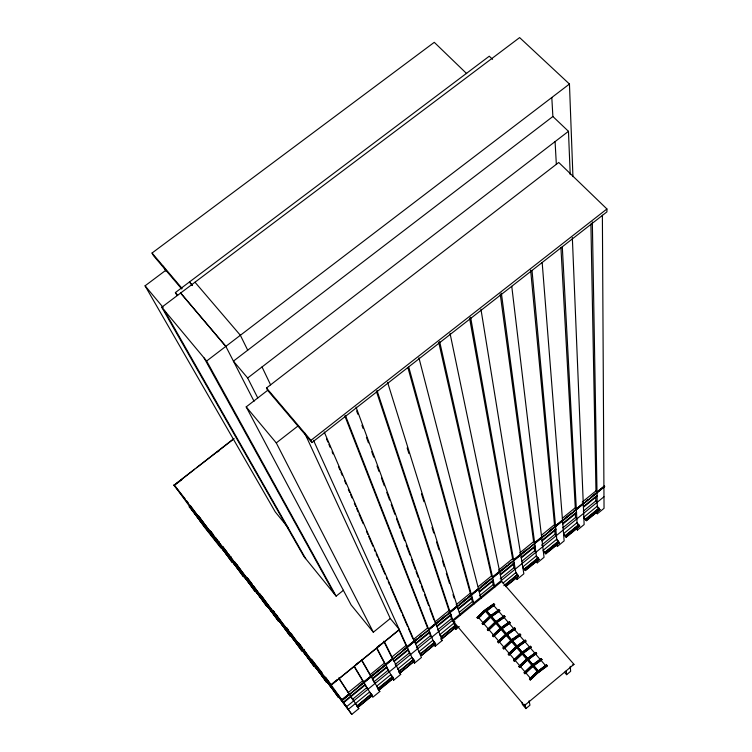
<?xml version="1.0" encoding="UTF-8"?>
<svg xmlns="http://www.w3.org/2000/svg" width="752" height="752" viewBox="0 0 752 752"><rect width="100%" height="100%" fill="white"/><g stroke="black" fill="none" stroke-linecap="round" stroke-linejoin="round"><path stroke-width="1.13" d="M247.718 350.197L240.367 335.279L195.003 282.216M494.769 587.115L492.551 577.235L499.629 571.473L501.706 581.456L453.089 621.105L524.426 705.592L524.67 704.483M481.402 615.568L477.811 618.501L477.031 617.589L484.598 610.239L493.885 603.809L494.666 604.721L487.569 610.53M477.811 618.501L485.388 611.16L494.666 604.721M499.845 610.718L490.558 617.185L482.963 624.545L482.182 623.624L489.768 616.264L499.055 609.806L499.845 610.718L491.554 616.621L495.953 621.744L504.244 615.822L505.043 616.743L496.743 622.665L501.161 627.817L509.461 621.866L510.26 622.788L501.96 628.747L516.925 646.175L525.234 640.14L526.033 641.071L517.724 647.115L522.217 652.341L530.527 646.278L531.335 647.218L522.076 654.071L514.321 661.281L513.513 660.341L521.23 652.933L530.527 646.278M482.963 624.545L490.558 617.185M505.043 616.743L495.756 623.239L488.142 630.608L487.352 629.678L494.957 622.318L504.244 615.822M488.142 630.608L495.756 623.239M510.26 622.788L500.964 629.321L493.331 636.69L492.541 635.76L500.174 628.39L509.461 621.866M493.331 636.69L500.964 629.321M515.496 628.86L506.199 635.421L498.548 642.8L497.749 641.87L506.35 633.71L514.697 627.929L515.496 628.86L507.196 634.838M498.548 642.8L506.199 635.421M511.501 641.747L503.784 648.938L502.985 647.998L511.604 639.83L519.952 634.021L520.76 634.951L512.45 640.967M503.784 648.938L511.454 641.55L520.76 634.951M526.033 641.071L516.737 647.698L509.038 655.095L508.239 654.155L515.928 646.767L525.234 640.14M509.038 655.095L516.737 647.698M514.321 661.281L522.038 653.883L531.335 647.218M536.665 653.385L527.359 660.077L519.613 667.494L518.805 666.545L526.541 659.137L535.847 652.445L536.665 653.385L528.346 659.485L532.867 664.749L541.186 658.639L542.004 659.579L532.736 666.498L524.934 673.726L524.125 672.777L531.88 665.36L541.186 658.639M519.613 667.494L527.359 660.077M524.934 673.726L532.698 666.31L542.004 659.579M477.031 617.589L484.598 610.239L538.065 672.561L530.282 679.987L529.464 679.028L537.248 671.602L546.554 664.853L547.371 665.802L538.094 672.749M478.761 617.73L485.388 611.16M530.282 679.987L538.065 672.561L547.371 665.802M501.114 627.619L492.541 635.76M504.601 635.487L497.749 641.87M509.856 641.616L502.985 647.998M521.944 702.283L522.433 704.483L525.892 708.581L529.972 705.188L529.088 700.798M564.517 672.241L566.623 674.666L570.655 671.301L570.223 666.338M524.426 705.592L573.973 664.345L501.706 581.456M518.805 666.545L526.541 659.137M535.847 652.445L527.537 658.536L522.988 653.093M524.125 672.777L531.88 665.36M529.464 679.028L537.248 671.602M538.46 671.574L540.237 670.088M546.554 664.853L538.235 671L533.657 665.52M508.239 654.155L515.928 646.767M513.513 660.341L521.23 652.933M506.378 633.833L505.4 634.491M514.697 627.929L506.35 633.71M506.228 635.543L507.149 634.641M511.633 639.952L510.655 640.619M519.952 634.021L511.604 639.83M482.182 623.624L489.768 616.264M499.055 609.806L490.765 615.7L485.538 609.468L539.052 671.95M487.352 629.678L494.957 622.318M503.041 583.063L515.9 572.573M536.402 555.841L522.743 566.989L525.422 570.571L539.034 559.46L536.364 555.878L534.644 542.953L543.386 535.838M556.8 539.203L543.207 550.295L545.867 553.876L559.413 542.812L556.762 539.231L555.531 525.949L555.878 526.325M577.094 522.631L563.568 533.676L566.218 537.257L579.689 526.25L577.057 522.668L576.323 509.019M597.304 506.152L583.834 517.141L586.466 520.722L599.88 509.762L597.257 506.19L597.013 492.165L604.307 486.224L604.655 486.6L341.793 700.676L189.241 506.839L189.636 506.528L229.952 557.74L231.165 556.79M505.729 586.654L518.551 576.182L516.022 573.25M371.244 693.983L357.247 705.808L371.394 694.246L369.617 691.943L348.308 709.333L325.616 679.846M378.359 688.174L392.45 676.668L390.814 674.647L376.724 686.144L379.497 689.753L393.578 678.257L392.45 676.668M399.528 670.887L413.562 659.438L411.908 657.427L397.893 668.876L399.669 671.169L413.562 659.438M420.603 653.685L434.562 642.283L432.908 640.3L418.958 651.683L420.725 653.977L434.562 642.283M441.574 636.559L455.468 625.222L453.794 623.248L439.911 634.575L441.687 636.859L455.468 625.222M503.878 585.695L517.564 574.519L515.872 572.592M524.445 568.907L538.065 557.787M544.909 552.194L558.473 541.13M565.278 535.565L578.777 524.548M585.554 519.021L598.987 508.051M378.51 688.447L392.591 676.941M504.799 585.329L517.564 574.519M524.501 569.245L538.112 558.134M544.956 552.551L558.501 541.487M565.307 535.932L578.796 524.915M585.564 519.388L598.987 508.427M372.231 695.29L358.243 707.115L372.39 695.553L371.394 694.246M379.346 689.49L393.437 677.975M414.531 660.754L400.647 672.476L414.662 661.036L413.685 659.72M435.53 643.599L421.693 655.283L435.643 643.9L434.675 642.584M456.417 626.538L442.646 638.175L456.52 626.848L455.562 625.532M505.664 586.325L518.495 575.844L517.63 574.857M525.366 570.232L538.987 559.112M545.83 553.528L559.375 542.455M566.19 536.9L579.679 525.883M586.447 520.346L599.87 509.386M342.762 702.293L351.767 714.4L358.817 708.638L349.21 693.964L341.464 700.272M371.027 676.198L379.798 691.502L372.785 697.236L363.733 682.139M392.309 678.436L393.691 680.146L400.675 674.45L392.732 658.526L385.475 664.43L391.106 675.202L393.578 678.257M413.111 661.45L414.502 663.151L421.449 657.474L414.324 640.939L414.653 641.334M433.81 644.539L435.211 646.231L442.129 640.582L435.812 623.446M454.415 627.723L455.825 629.396L459.265 626.585M515.637 577.724L517.075 579.36L523.853 573.814L520.694 554.318L521.033 554.703M535.847 561.218L537.295 562.834L544.044 557.326L541.656 537.248L541.995 537.633M555.972 544.786L557.42 546.394L564.141 540.904L562.505 520.262L549.458 530.893M575.994 528.44L577.451 530.038L584.135 524.567L583.261 503.361L573.729 511.125M595.922 512.168L597.379 513.748L604.044 508.314L603.912 486.544M485.595 609.675L493.885 603.809M349.539 694.369L348.167 692.611L362.69 680.795L354.239 666.723M371.347 676.603L369.975 674.854L384.422 663.095L376.686 648.327M393.052 658.931L391.679 657.192L406.052 645.489L399.086 630.148M344.839 415.941L427.578 627.967L413.28 639.614L414.596 641.202M434.759 622.12L448.991 610.53L376.357 391.219M456.144 604.711L470.301 593.187L407.96 367.775M478.3 586.673L491.507 575.919L438.726 342.282M498.585 570.157L512.61 558.745L469.577 318.04M519.651 553.011L533.6 541.656L500.221 293.985M541.478 535.245L554.497 524.642L530.649 270.081M562.336 518.269L575.28 507.722L560.926 247.521M582.227 502.073L595.969 490.877L590.903 223.936M341.389 700.15L349.135 693.842L339.18 678.548M356.016 407.058L435.756 623.305L428.574 629.151L345.384 415.377M387.581 382.326L457.141 605.886L449.987 611.705L377.034 390.589M418.93 357.783L478.422 588.562L471.307 594.353L408.768 367.117M450.044 333.409L499.601 571.313L492.513 577.085L439.647 341.549M480.942 309.185L520.666 554.158L513.625 559.892L470.62 317.278M511.764 286.324L541.628 537.088L534.625 542.794L501.368 293.177M542.173 262.457L562.496 520.093L555.521 525.78L532.012 270.419M572.338 237.566L583.261 503.191L576.314 508.841L562.289 246.665M358.29 686.567L380.954 668.114M382.759 666.639L384.573 665.172M402.611 650.48L417.003 638.758M419.682 636.568L421.477 635.12M433.143 640.892L428.621 629.292L445.588 615.474M448.258 613.303L457.188 606.037L460.102 615.39M459.839 603.875L466.033 598.827M467.81 597.379L470.461 595.217M478.46 588.713L471.344 594.503L473.986 604.072M481.101 586.56L489.909 579.388M500.503 570.759L506.641 565.758M508.39 564.338L510.147 562.91M526.795 549.345L513.654 560.052L515.994 573.278M564.235 518.861L571.144 513.231M585.836 501.264L587.556 499.864M590.997 497.063L596.148 492.87M592.332 221.896L597.003 491.996L604.307 486.046L604.655 486.422L341.793 700.676M365.096 684.414L343.373 702.105L325.625 679.564M372.343 678.501L386.707 666.798M393.926 660.923L408.214 649.277M415.395 643.43L429.618 631.84M436.762 626.021L450.927 614.478M458.015 608.706L472.124 597.21M479.174 591.467L493.209 580.027M500.221 574.321L514.199 562.928M521.164 557.251L535.076 545.914M542.013 540.274L555.86 528.985M562.75 523.373L576.54 512.14M583.392 506.557L597.116 495.38M365.406 684.931L343.72 702.612L317.504 669.308M372.654 679.037L386.998 667.344M394.198 661.478L408.477 649.841M415.64 644.003L429.843 632.432M436.978 626.623L451.134 615.089M458.212 609.317L472.294 597.84M479.334 592.106L493.359 580.685M500.362 574.979L514.312 563.605M521.277 557.928L535.17 546.61M542.098 540.97L555.925 529.699M562.806 524.088L576.577 512.873M583.42 507.29L597.126 496.123M353.731 700.864L352.5 699.304L366.75 687.685L365.199 685.1M375.145 683.389L373.913 681.848L388.088 670.286L386.678 667.588M408.054 650.17L409.332 652.971L395.214 664.477L396.464 666.009M428.95 631.877L430.464 635.741L416.42 647.19L417.67 648.713M437.514 629.988L451.491 618.595L450.166 614.591M459.378 612.166L472.416 601.534L471.269 597.398M479.409 595.838L493.246 584.558L492.522 581.352M500.202 578.89L513.973 567.666L513.184 563.257M521.747 561.321L534.597 550.849L534.136 547.447M541.478 545.238L555.117 534.117L554.675 529.446M562.872 527.791L575.543 517.461L575.318 513.466M583.261 511.172L595.875 500.888L595.791 496.79M603.978 496.771L346.531 706.73L196.902 516.615M311.986 662.305L326.265 681.979L327.355 681.096M330.974 684.696L337.234 679.611M355.734 664.599L361.891 660.124M384.479 641.785L392.666 658.395L385.4 664.307L376.667 647.604L380.869 644.201M399.368 629.499L331.218 685.006L399.434 629.65L390.288 618.492L304.438 432.532M315.097 666.798L308.32 657.868M267.646 390.335L311.93 442.561L606.93 211.867L606.92 208.971L558.736 162.47L266.509 387.994L267.646 390.335L246.195 406.898L351.128 604.975L373.34 632.216L390.288 618.492M322.646 676.405L315.257 666.676M304.062 649.314L302.83 650.301L290.977 633.25M302.765 651.119L296.044 642.274M310.322 660.754L302.915 650.997M290.545 635.6L283.899 626.848M272.76 612.128L290.084 636.004L291.165 635.139M298.121 645.254L290.695 635.478M286.051 629.913L271.876 611.564M572.939 176.617L569.452 84.036L519.623 37.6L161.774 307.248L303.855 556.414L336.135 596.139L343.457 590.273M291.597 633.494L290.366 634.481L275.993 614.234M275.035 613.97L273.944 614.835L259.976 596.449M260.615 596.693L278.268 620.973L279.34 620.118M262.26 599.682L248.188 581.475M250.538 584.793L236.523 566.651M271.613 611.009L239.136 569.753L254.975 591.373L256.037 590.517M238.929 570.044L224.97 551.968M227.442 555.446L213.53 537.436M216.068 540.989L199.524 520.281M219.434 541.91L218.23 542.85L198.378 515.703L232.124 562.336L220.421 545.914L232.086 560.729M311.93 442.561L310.924 440.362L606.92 208.971M189.758 506.698L189.241 506.839M373.34 632.216L276.275 442.909L297.924 426.046M194.683 469.248L173.938 485.322L234.051 438.463M196.545 467.81L233.693 439.027M176.288 483.95L181.74 479.729M217.704 451.867L219.499 450.467M257.767 397.958L247.662 378.002L568.465 131.318L552.88 116.504L551.808 97.506M552.88 116.504L233.421 361.139L247.662 378.002M336.135 596.139L206.65 361.016L569.452 84.036M177.002 295.517L175.395 292.556L489.27 56.203L492.569 59.333M288.383 527.989L275.241 511.877L145.07 285.826L165.844 270.25M181.749 289.012L153.493 255.68L152.045 253.029L434.271 42.328L466.682 73.611M493.726 605.492L486.328 610.389M572.31 665.125L573.973 664.345M453.089 621.105L454.96 621.96M595.969 490.877L597.351 492.541M595.875 500.888L597.182 502.308M597.267 506.942L599.88 509.762M575.28 507.722L576.671 509.386M583.862 517.884L586.466 520.722M575.543 517.461L576.85 518.889M577.094 523.411L579.689 526.25M563.624 534.399L566.218 537.257M554.497 524.642L555.86 526.156M555.117 534.117L556.424 535.556M556.828 539.955L559.413 542.812M543.292 551L545.867 553.876M533.6 541.656L534.963 543.17M534.597 550.849L535.885 552.297M536.458 556.574L539.034 559.46M522.856 567.675L525.422 570.571M512.61 558.745L513.992 560.437M513.973 567.666L515.261 569.123M499.601 571.313L499.967 571.858M491.507 575.919L492.889 577.621M493.246 584.558L494.525 586.034M492.945 604.58L546.413 666.592M478.422 588.562L478.798 589.098M470.301 593.187L471.683 594.888M472.416 601.534L473.694 603.019M477.971 616.819L531.232 679.197M457.141 605.886L457.517 606.422M180.602 293.064L225.835 346.371L254.054 401.267M152.045 253.029L182.069 288.42M266.509 387.994L310.924 440.362M180.677 293.007L225.835 346.371M448.991 610.53L450.326 612.1M450.373 612.25L450.034 611.855L454.001 623.869L456.52 626.848M451.491 618.595L452.76 620.099M175.395 292.556L177.651 295.235M435.756 623.305L436.141 623.84M440.136 635.186L442.646 638.175M440.719 638.899L442.129 640.582M145.07 285.826L163.137 307.446M246.195 406.898L276.275 442.909M161.774 307.248L206.65 361.016M427.578 627.967L428.903 629.546M430.464 635.741L431.723 637.254M433.763 641.644L435.643 643.9M419.202 652.266L421.693 655.283M406.052 645.489L407.368 647.087M407.434 647.218L407.105 646.823L412.171 658L414.662 661.036M409.332 652.971L410.583 654.494M398.175 669.43L400.647 672.476M398.588 671.884L400.675 674.45M384.422 663.095L385.795 664.834M388.088 670.286L389.339 671.818M377.034 686.679L379.497 689.753M377.73 688.917L379.798 691.502M354.295 666.281L363.658 682.017L370.952 676.076L361.637 659.805M362.69 680.795L364.053 682.543M366.75 687.685L367.991 689.236M369.928 692.479L372.39 695.553M355.452 703.505L358.243 707.115M356.758 706.034L358.817 708.638M174.248 485.078L185.227 499.018M186.665 500.832L188.103 502.656M190.256 505.391L220.872 548.029L204.647 527.415L190.04 507.055M213.07 534.352L210.41 530.978L224.792 551.178M227.273 552.382L222.564 546.403L236.579 566.153M236.889 564.583L253.753 587.961M252.07 583.862L247.258 577.752L260.512 596.552M261.893 596.327L278.033 618.811L228.702 556.499M273.192 610.671L274.593 612.448M286.728 627.845L288.148 629.65M302.567 647.951L298.262 642.499L309.871 659.25M312.071 660.021L322.044 672.683M325.597 677.195L341.803 699.811M173.806 485.125L331.218 685.006M290.46 634.613L275.251 615.568M291.165 635.496L341.887 699.933L351.767 714.4M192.239 510.119L218.964 544.072M234.06 563.248L238.675 569.104L236.683 566.303M239.973 570.759L243.864 575.703L241.9 572.93M245.866 578.241L249.861 583.317M251.177 584.99L255.107 589.982L253.856 588.111M256.441 591.674L260.474 596.797M262.495 599.363L266.462 604.411M274.583 614.722L267.787 606.093L278.268 620.973M281.991 624.132L294.286 639.745M295.668 641.512L310.905 660.867M322.082 675.061L309.965 659.382M192.747 510.824L213.662 537.398M215.815 540.133L227.414 554.873L224.904 551.338M233.863 563.06L238.478 568.916M272.967 612.739L277.676 618.717M279.011 620.409L291.259 635.966M292.603 637.677L299.531 646.485L297.435 643.468M300.894 648.215L307.784 656.966M309.185 658.752L316.122 667.56M320.709 673.613L324.215 678.06M174.473 485.36L189.927 506.895M228.063 555.775L243.498 576.784L233.825 563.182M218.343 543.01L219.904 545.191M215.73 537.727L229.952 557.74M234.85 561.998L248.48 581.277M248.592 581.428L266.565 606.103L255.765 590.818M228.599 554.168L241.796 572.78M244.315 576.342L254.975 591.373M259.807 593.685L272.656 611.987M253.405 585.658L265.832 603.311M273.145 610.718L284.933 627.582M285.036 627.713L286.794 630.242M287.208 630.825L302.022 651.176L291.043 635.44M280.346 622.111L290.084 636.004M302.924 650.433L314.082 666.498L300.18 647.406M286.644 627.967L297.341 643.336M303.996 649.775L315.417 666.3M315.511 666.422L326.265 681.979M334.941 692.348L338.56 697.612L322.627 675.465M311.356 659.119L322.533 675.334M338.569 677.947L348.167 692.611M350.846 696.784L352.5 699.304M362.379 661.61L369.975 674.854M372.4 679.225L373.913 681.848M164.274 310.256L305.669 558.642M204.083 357.933L334.302 593.873M163.269 266.199L166.051 271.359M392.14 677.176L393.691 680.146M383.708 641.23L391.679 657.192M262.025 366.948L270.588 384.845M313.509 440.334L407.039 646.682L414.267 640.807L324.215 431.958M413.102 660.059L414.502 663.151M326.528 438.905L327.919 442.12M328.85 444.272L330.241 447.487M332.093 451.783L333.023 453.926M338.588 466.804L339.979 470.028M340.91 472.171L342.301 475.396M344.613 480.763L346.014 483.978M348.326 489.345L349.718 492.569M350.648 494.713L352.039 497.937M354.361 503.304L355.752 506.519M356.683 508.662L358.074 511.886M358.995 514.03L363.178 523.693M366.421 531.203L367.813 534.428M368.743 536.571L372.917 546.234M374.308 549.449L375.239 551.601M376.16 553.745L377.551 556.969M378.482 559.112L379.873 562.336M380.803 564.479L384.977 574.133M386.368 577.357L387.299 579.501M388.229 581.653L389.621 584.868M390.542 587.021L401.681 612.777M402.602 614.92L407.706 626.726M408.637 628.879L412.81 638.533M433.556 641.964L435.211 646.231M356.636 410.94L357.858 414.239M361.928 425.237L363.15 428.537M366.403 437.335L368.442 442.834M371.695 451.642L373.725 457.141M376.987 465.939L379.017 471.438M381.461 478.037L384.31 485.736M386.754 492.334L389.602 500.033M391.228 504.432L394.885 514.33M396.511 518.73L400.177 528.628M400.995 530.827L404.651 540.726M406.277 545.125L409.943 555.023M411.57 559.422L415.236 569.32M416.044 571.52L418.084 577.019M419.306 580.318L420.518 583.618M421.336 585.817L423.367 591.316M424.589 594.616L428.659 605.623M429.881 608.923L433.951 619.921M455.101 627.177L455.825 629.396M407.152 447.929L408.909 453.531M421.505 493.848L423.949 501.687M431.996 527.443L433.754 533.036M436.545 542.004L438.999 549.834M442.496 561.039L444.244 566.632M446.35 573.353L449.499 583.43M452.995 594.635L454.048 597.99M478.695 589.624L480.951 598.385M524.962 704.229L525.892 708.581M511.454 641.55L512.413 640.77M516.709 577.329L517.075 579.36M537.013 560.748L537.295 562.834M566.228 670.728L566.623 674.666M557.223 544.251L557.42 546.394M555.079 141.602L556.339 164.321M577.329 527.829L577.451 530.038M568.465 131.318L570.223 174.624M597.342 511.482L597.379 513.748M602.38 215.204L603.912 486.365M192.465 285.525L189.438 281.981L192.456 285.525"/></g></svg>
